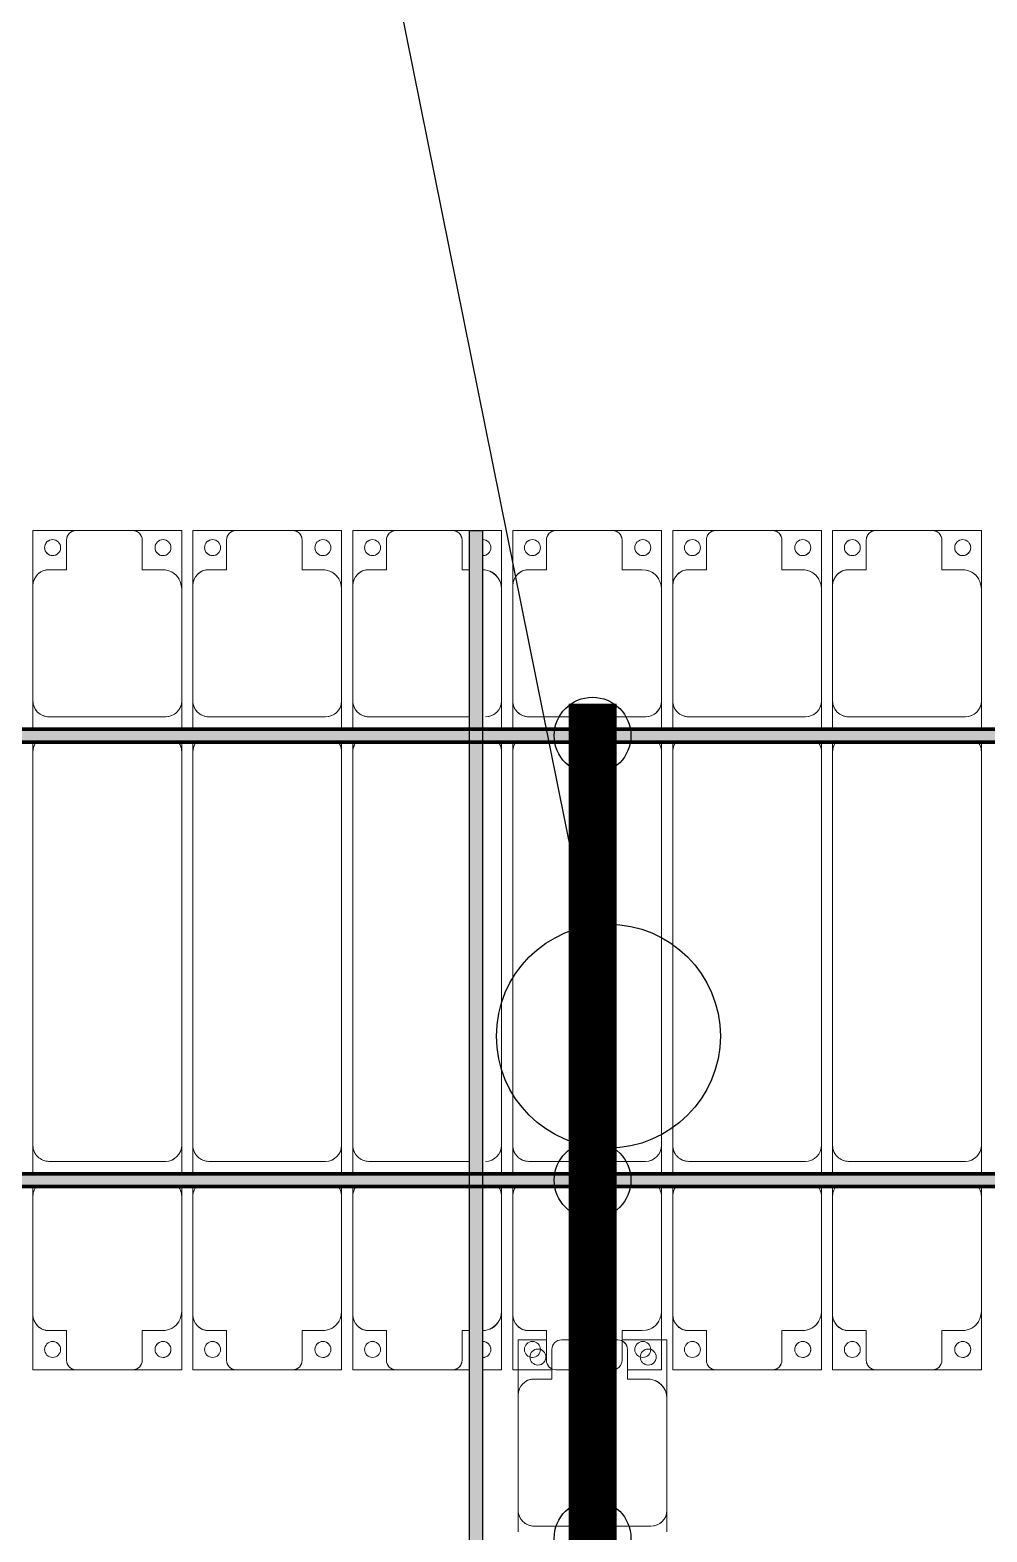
# Model space of a CAD drawing. Header units: millimetres. Extents: x -291190 to 146725, y 19759 to 185158.
# Drawn here: x -278938 to -275947, y 136010 to 140706 of the extents above; entities that cross this region are included whole.
import ezdxf

# ---------------------------------------------------------------- set-up
doc = ezdxf.new("R2010")
doc.units = ezdxf.units.MM
doc.layers.add('A-GENM', color=13, linetype='Continuous', lineweight=9)
doc.layers.add('S-BEAM', color=12, linetype='Continuous', lineweight=9)
for name, color, linetype in [('GC-BICH NEO', 6, 'Continuous'), ('GC-DAY NEO', 5, 'Continuous'), ('GC-HOP 40x60 GIA CUONG', 1, 'Continuous')]:
    doc.layers.add(name, color=color, linetype=linetype)

# ---------------------------------------------------------------- blocks, each defined once
blk = doc.blocks.new('Dầm C52 - Dầm C52-73883-KHUNG KẾT CẤU BÈ PIN 4')
at = {"layer": 'S-BEAM', "lineweight": 140}
blk.add_hatch(color=1, dxfattribs=at).paths.add_polyline_path([(-174539.9, 20), (-174539.9, -20), (174539.9, -20), (174539.9, 20), (-173700.3, 20)])
at = {"layer": 'S-BEAM', "color": 1, "lineweight": 140}
for p, q in [((-174539.9, 20), (174539.9, 20)), ((174539.9, -20), (-174539.9, -20))]:
    blk.add_line(p, q, dxfattribs=at)
blk = doc.blocks.new('Dai phao do pin - DẢI PHAO ĐỠ PIN-V53-KHUNG KẾT CẤU BÈ PIN 4')
at = {"layer": 'A-GENM', "color": 7}
for p, q in [((-1312.2, 241.6), (-1129.7, 241.6)), ((-1312.2, 101.2), (-1312.2, 241.6)), ((-1312.2, 241.6), (-1312.2, 223.4)), ((-1129.7, 241.6), (-1312.2, 241.6)), ((-779.7, 241.6), (-1129.7, 241.6)), ((-779.7, 241.6), (-711.7, 241.6)), ((-779.7, 241.6), (-711.7, 241.6)), ((-729.7, -173.4), (-729.7, 191.6)), ((-1312.2, 171.3), (-1312.2, 156.1)), ((-1312.2, 142), (-1312.2, 123.8)), ((-1189.7, 181.6), (-1189.7, 118.2)), ((-1189.7, 118.2), (-1282.2, 118.2)), ((-1312.2, 88.2), (-1312.2, -88.2)), ((-1312.2, -223.4), (-1312.2, -135.2)), ((-1282.2, -118.2), (-1189.7, -118.2)), ((-1189.7, -118.2), (-1189.7, -173.4)), ((-1312.2, -146), (-1312.2, -166.1)), ((-1312.2, -175.4), (-1312.2, -212.7)), ((-1139.7, -223.4), (-1312.2, -223.4)), ((-1248.2, -223.4), (-1229.3, -223.4)), ((-1221, -223.4), (-1139.7, -223.4)), ((-1139.7, -223.4), (-779.7, -223.4)), ((-711.7, -223.4), (-779.7, -223.4)), ((-711.7, -223.4), (-779.7, -223.4))]:
    blk.add_line(p, q, dxfattribs=at)
for centre, radius, start, end in [((-1129.7, 181.6), 60, 90, 180), ((-779.7, 191.6), 50, 360, 90), ((-779.7, 191.6), 50, 360, 75), ((-1258.6, 183.2), 25, 0, 180), ((-1258.6, 183.2), 25, 165, 180), ((-1258.6, 183.2), 25, 30, 75), ((-1129.7, 181.6), 60, 120, 180), ((-1258.6, 183.2), 25, 180, 0), ((-1258.6, 183.2), 25, 180, 270), ((-1282.2, 88.2), 30, 90, 180), ((-1282.2, 88.2), 30, 105, 150), ((-1282.2, -88.2), 30, 180, 270), ((-1258.6, -161.8), 25, 0, 180), ((-1258.6, -161.8), 25, 45, 75), ((-1258.6, -161.8), 25, 165, 180), ((-1258.6, -161.8), 25, 180, 0), ((-1258.6, -161.8), 25, 180, 270), ((-1139.7, -173.4), 50, 180, 270), ((-1139.7, -173.4), 50, 180, 255), ((-779.7, -173.4), 50, 270, 360), ((-779.7, -173.4), 50, 285, 360), ((-1139.7, -173.4), 50, 210, 225), ((-1139.7, -173.4), 50, 210, 225)]:
    blk.add_arc(centre, radius, start, end, dxfattribs=at)
blk = doc.blocks.new('Dải phao đi lại kèm đỡ invester - DẢI PHAO ĐI LẠI-71182-KHUNG KẾT CẤU BÈ PIN 4')
at = {"layer": 'A-GENM', "color": 7}
for p, q in [((34258.4, 1312.2), (34411.8, 1312.2)), ((34258.4, 1129.7), (34258.4, 1312.2)), ((34258.4, 1312.2), (34258.4, 1129.7)), ((34411.8, 1312.2), (34258.4, 1312.2)), ((34381.8, 1282.2), (34381.8, 1189.7)), ((34588.2, 1312.2), (34411.8, 1312.2)), ((34588.2, 1312.2), (34723.4, 1312.2)), ((34723.4, 1312.2), (34588.2, 1312.2)), ((34618.2, 1189.7), (34618.2, 1282.2)), ((34723.4, 1312.2), (34723.4, 1139.7)), ((34723.4, 1139.7), (34723.4, 1312.2)), ((34758.4, 1312.2), (34911.8, 1312.2)), ((34758.4, 1129.7), (34758.4, 1312.2)), ((34758.4, 1312.2), (34758.4, 1129.7)), ((34911.8, 1312.2), (34758.4, 1312.2)), ((34881.8, 1282.2), (34881.8, 1189.7)), ((35088.2, 1312.2), (34911.8, 1312.2)), ((35088.2, 1312.2), (35223.4, 1312.2)), ((35223.4, 1312.2), (35088.2, 1312.2)), ((35118.2, 1189.7), (35118.2, 1282.2)), ((35223.4, 1312.2), (35223.4, 1139.7)), ((35223.4, 1139.7), (35223.4, 1312.2)), ((35258.4, 1312.2), (35364.8, 1312.2)), ((35258.4, 1129.7), (35258.4, 1312.2)), ((35345.9, 1312.2), (35332.6, 1312.2)), ((35381.8, 1282.2), (35381.8, 1189.7)), ((35588.2, 1312.2), (35411.8, 1312.2)), ((35601.2, 1312.2), (35723.4, 1312.2)), ((35625.3, 1312.2), (35610.3, 1312.2)), ((35618.2, 1189.7), (35618.2, 1282.2)), ((35657, 1312.2), (35644.7, 1312.2)), ((35723.4, 1312.2), (35705.4, 1312.2)), ((35723.4, 1312.2), (35723.4, 1139.7)), ((35723.4, 1139.7), (35723.4, 1312.2)), ((35758.4, 1312.2), (35818.1, 1312.2)), ((35758.4, 1129.7), (35758.4, 1312.2)), ((35758.4, 1312.2), (35758.4, 1129.7)), ((35818.1, 1312.2), (35758.4, 1312.2)), ((35858.1, 1312.2), (35911.8, 1312.2)), ((35911.8, 1312.2), (35858.1, 1312.2)), ((35881.8, 1282.2), (35881.8, 1189.7)), ((36088.2, 1312.2), (35911.8, 1312.2)), ((36088.2, 1312.2), (36223.4, 1312.2)), ((36215.6, 1312.2), (36088.2, 1312.2)), ((36118.2, 1189.7), (36118.2, 1282.2)), ((36223.4, 1312.2), (36223.4, 1139.7)), ((36223.4, 1139.7), (36223.4, 1312.2)), ((36258.4, 1312.2), (36411.8, 1312.2)), ((36258.4, 1129.7), (36258.4, 1312.2)), ((36258.4, 1312.2), (36258.4, 1129.7)), ((36411.8, 1312.2), (36258.4, 1312.2)), ((36381.8, 1282.2), (36381.8, 1189.7)), ((36588.2, 1312.2), (36411.8, 1312.2)), ((36588.2, 1312.2), (36723.4, 1312.2)), ((36723.4, 1312.2), (36588.2, 1312.2)), ((36618.2, 1189.7), (36618.2, 1282.2)), ((36723.4, 1312.2), (36723.4, 1139.7)), ((36723.4, 1139.7), (36723.4, 1312.2)), ((36758.4, 1312.2), (36911.8, 1312.2)), ((36758.4, 1129.7), (36758.4, 1312.2)), ((36758.4, 1312.2), (36758.4, 1129.7)), ((36911.8, 1312.2), (36758.4, 1312.2)), ((36881.8, 1282.2), (36881.8, 1189.7)), ((37088.2, 1312.2), (36911.8, 1312.2)), ((37088.2, 1312.2), (37223.4, 1312.2)), ((37223.4, 1312.2), (37088.2, 1312.2)), ((37118.2, 1189.7), (37118.2, 1282.2)), ((37223.4, 1312.2), (37223.4, 1139.7)), ((37223.4, 1139.7), (37223.4, 1312.2)), ((35258.4, 1248.4), (35258.4, 1227)), ((34381.8, 1189.7), (34318.4, 1189.7)), ((34673.4, 1189.7), (34618.2, 1189.7)), ((34881.8, 1189.7), (34818.4, 1189.7)), ((35173.4, 1189.7), (35118.2, 1189.7)), ((35258.4, 1219.8), (35258.4, 1129.7)), ((35381.8, 1189.7), (35318.4, 1189.7)), ((35673.4, 1189.7), (35618.2, 1189.7)), ((35881.8, 1189.7), (35858.1, 1189.7)), ((36173.4, 1189.7), (36118.2, 1189.7)), ((36381.8, 1189.7), (36318.4, 1189.7)), ((36673.4, 1189.7), (36618.2, 1189.7)), ((36881.8, 1189.7), (36818.4, 1189.7)), ((37173.4, 1189.7), (37118.2, 1189.7)), ((34258.4, 1129.7), (34258.4, 769.7)), ((34723.4, 769.7), (34723.4, 1139.7)), ((34758.4, 1129.7), (34758.4, 769.7)), ((35223.4, 769.7), (35223.4, 1139.7)), ((35258.4, 1129.7), (35258.4, 769.7)), ((35723.4, 769.7), (35723.4, 1139.7)), ((35758.4, 1129.7), (35758.4, 769.7)), ((36223.4, 769.7), (36223.4, 1139.7)), ((36258.4, 1129.7), (36258.4, 769.7)), ((36723.4, 769.7), (36723.4, 1139.7)), ((36758.4, 1129.7), (36758.4, 769.7)), ((37223.4, 769.7), (37223.4, 1139.7)), ((34258.4, 739.2), (34258.4, 769.7)), ((34258.4, 739.2), (34258.4, 769.7)), ((34723.4, 769.7), (34723.4, 739.2)), ((34723.4, 769.7), (34723.4, 739.2)), ((34758.4, 739.2), (34758.4, 769.7)), ((34758.4, 739.2), (34758.4, 769.7)), ((35223.4, 769.7), (35223.4, 739.2)), ((35223.4, 769.7), (35223.4, 739.2)), ((35258.4, 739.2), (35258.4, 769.7)), ((35258.4, 739.2), (35258.4, 769.7)), ((35723.4, 769.7), (35723.4, 739.2)), ((35723.4, 769.7), (35723.4, 739.2)), ((35758.4, 739.2), (35758.4, 769.7)), ((35758.4, 739.2), (35758.4, 769.7)), ((36223.4, 769.7), (36223.4, 739.2)), ((36223.4, 769.7), (36223.4, 739.2)), ((36258.4, 739.2), (36258.4, 769.7)), ((36258.4, 739.2), (36258.4, 769.7)), ((36723.4, 769.7), (36723.4, 739.2)), ((36723.4, 769.7), (36723.4, 739.2)), ((36758.4, 739.2), (36758.4, 769.7)), ((36758.4, 739.2), (36758.4, 769.7)), ((37223.4, 769.7), (37223.4, 739.2)), ((37223.4, 769.7), (37223.4, 739.2)), ((34258.4, 610.3), (34258.4, 699.2)), ((34258.4, 610.3), (34258.4, 699.2)), ((34673.4, 660.3), (34308.4, 660.3)), ((34723.4, 699.2), (34723.4, 610.3)), ((34723.4, 699.2), (34723.4, 610.3)), ((34758.4, 610.3), (34758.4, 699.2)), ((34758.4, 610.3), (34758.4, 699.2)), ((35173.4, 660.3), (34808.4, 660.3)), ((35223.4, 699.2), (35223.4, 610.3)), ((35223.4, 699.2), (35223.4, 610.3)), ((35258.4, 610.3), (35258.4, 699.2)), ((35258.4, 610.3), (35258.4, 699.2)), ((35673.4, 660.3), (35308.4, 660.3)), ((35723.4, 699.2), (35723.4, 610.3)), ((35723.4, 699.2), (35723.4, 610.3)), ((35758.4, 610.3), (35758.4, 699.2)), ((35758.4, 610.3), (35758.4, 699.2)), ((36173.4, 660.3), (35858.1, 660.3)), ((36223.4, 699.2), (36223.4, 610.3)), ((36223.4, 699.2), (36223.4, 610.3)), ((36258.4, 610.3), (36258.4, 699.2)), ((36258.4, 610.3), (36258.4, 699.2)), ((36673.4, 660.3), (36308.4, 660.3)), ((36723.4, 699.2), (36723.4, 610.3)), ((36723.4, 699.2), (36723.4, 610.3)), ((36758.4, 610.3), (36758.4, 699.2)), ((36758.4, 610.3), (36758.4, 699.2)), ((37173.4, 660.3), (36808.4, 660.3)), ((37223.4, 699.2), (37223.4, 610.3)), ((37223.4, 699.2), (37223.4, 610.3)), ((34258.4, 610.3), (34258.4, -620.3)), ((34723.4, -620.3), (34723.4, 610.3)), ((34758.4, 610.3), (34758.4, -620.3)), ((35223.4, -620.3), (35223.4, 610.3)), ((35258.4, 610.3), (35258.4, -620.3)), ((35723.4, -620.3), (35723.4, 610.3)), ((35758.4, 610.3), (35758.4, -620.3)), ((36223.4, -620.3), (36223.4, 610.3)), ((36258.4, 610.3), (36258.4, -620.3)), ((36723.4, -620.3), (36723.4, 610.3)), ((36758.4, 610.3), (36758.4, -620.3)), ((37223.4, -620.3), (37223.4, 610.3)), ((34258.4, -650.8), (34258.4, -620.3)), ((34258.4, -650.8), (34258.4, -620.3)), ((34723.4, -620.3), (34723.4, -650.8)), ((34723.4, -620.3), (34723.4, -650.8)), ((34758.4, -650.8), (34758.4, -620.3)), ((34758.4, -650.8), (34758.4, -620.3)), ((35223.4, -620.3), (35223.4, -650.8)), ((35223.4, -620.3), (35223.4, -650.8)), ((35258.4, -650.8), (35258.4, -620.3)), ((35258.4, -650.8), (35258.4, -620.3)), ((35723.4, -620.3), (35723.4, -650.8)), ((35723.4, -620.3), (35723.4, -650.8)), ((35758.4, -650.8), (35758.4, -620.3)), ((35758.4, -650.8), (35758.4, -620.3)), ((36223.4, -620.3), (36223.4, -650.8)), ((36223.4, -620.3), (36223.4, -650.8)), ((36258.4, -650.8), (36258.4, -620.3)), ((36258.4, -650.8), (36258.4, -620.3)), ((36723.4, -620.3), (36723.4, -650.8)), ((36723.4, -620.3), (36723.4, -650.8)), ((36758.4, -650.8), (36758.4, -620.3)), ((36758.4, -650.8), (36758.4, -620.3)), ((37223.4, -620.3), (37223.4, -650.8)), ((37223.4, -620.3), (37223.4, -650.8)), ((34258.4, -779.7), (34258.4, -690.8)), ((34258.4, -779.7), (34258.4, -690.8)), ((34723.4, -690.8), (34723.4, -779.7)), ((34723.4, -690.8), (34723.4, -779.7)), ((34758.4, -779.7), (34758.4, -690.8)), ((34758.4, -779.7), (34758.4, -690.8)), ((35223.4, -690.8), (35223.4, -779.7)), ((35223.4, -690.8), (35223.4, -779.7)), ((35258.4, -779.7), (35258.4, -690.8)), ((35258.4, -779.7), (35258.4, -690.8)), ((35723.4, -690.8), (35723.4, -779.7)), ((35723.4, -690.8), (35723.4, -779.7)), ((35758.4, -779.7), (35758.4, -690.8)), ((35758.4, -779.7), (35758.4, -690.8)), ((36223.4, -690.8), (36223.4, -779.7)), ((36223.4, -690.8), (36223.4, -779.7)), ((36258.4, -779.7), (36258.4, -690.8)), ((36258.4, -779.7), (36258.4, -690.8)), ((36723.4, -690.8), (36723.4, -779.7)), ((36723.4, -690.8), (36723.4, -779.7)), ((36758.4, -779.7), (36758.4, -690.8)), ((36758.4, -779.7), (36758.4, -690.8)), ((37223.4, -690.8), (37223.4, -779.7)), ((37223.4, -690.8), (37223.4, -779.7)), ((34673.4, -729.7), (34308.4, -729.7)), ((35173.4, -729.7), (34808.4, -729.7)), ((35673.4, -729.7), (35308.4, -729.7)), ((36173.4, -729.7), (35858.1, -729.7)), ((36673.4, -729.7), (36308.4, -729.7)), ((37173.4, -729.7), (36808.4, -729.7)), ((34258.4, -779.7), (34258.4, -1129.7)), ((34723.4, -1139.7), (34723.4, -779.7)), ((34758.4, -779.7), (34758.4, -1129.7)), ((35223.4, -1139.7), (35223.4, -779.7)), ((35258.4, -779.7), (35258.4, -1129.7)), ((35723.4, -1139.7), (35723.4, -779.7)), ((35758.4, -779.7), (35758.4, -1129.7)), ((36223.4, -1139.7), (36223.4, -779.7)), ((36258.4, -779.7), (36258.4, -1129.7)), ((36723.4, -1139.7), (36723.4, -779.7)), ((36758.4, -779.7), (36758.4, -1129.7)), ((37223.4, -1139.7), (37223.4, -779.7)), ((34258.4, -1312.2), (34258.4, -1129.7)), ((34258.4, -1129.7), (34258.4, -1312.2)), ((34723.4, -1139.7), (34723.4, -1312.2)), ((34723.4, -1312.2), (34723.4, -1139.7)), ((34758.4, -1312.2), (34758.4, -1129.7)), ((34758.4, -1129.7), (34758.4, -1312.2)), ((35223.4, -1139.7), (35223.4, -1312.2)), ((35223.4, -1312.2), (35223.4, -1139.7)), ((35258.4, -1312.2), (35258.4, -1129.7)), ((35258.4, -1129.7), (35258.4, -1312.2)), ((35723.4, -1139.7), (35723.4, -1312.2)), ((35723.4, -1312.2), (35723.4, -1139.7)), ((35758.4, -1312.2), (35758.4, -1129.7)), ((35758.4, -1129.7), (35758.4, -1312.2)), ((36223.4, -1139.7), (36223.4, -1312.2)), ((36223.4, -1312.2), (36223.4, -1139.7)), ((36258.4, -1312.2), (36258.4, -1129.7)), ((36258.4, -1129.7), (36258.4, -1312.2)), ((36723.4, -1139.7), (36723.4, -1312.2)), ((36723.4, -1312.2), (36723.4, -1139.7)), ((36758.4, -1312.2), (36758.4, -1129.7)), ((36758.4, -1129.7), (36758.4, -1312.2)), ((37223.4, -1139.7), (37223.4, -1312.2)), ((37223.4, -1312.2), (37223.4, -1139.7)), ((34318.4, -1189.7), (34381.8, -1189.7)), ((34381.8, -1189.7), (34381.8, -1282.2)), ((34618.2, -1282.2), (34618.2, -1189.7)), ((34618.2, -1189.7), (34673.4, -1189.7)), ((34818.4, -1189.7), (34881.8, -1189.7)), ((34881.8, -1189.7), (34881.8, -1282.2)), ((35118.2, -1282.2), (35118.2, -1189.7)), ((35118.2, -1189.7), (35173.4, -1189.7)), ((35318.4, -1189.7), (35381.8, -1189.7)), ((35381.8, -1189.7), (35381.8, -1282.2)), ((35618.2, -1282.2), (35618.2, -1189.7)), ((35618.2, -1189.7), (35673.4, -1189.7)), ((35858.1, -1189.7), (35881.8, -1189.7)), ((35881.8, -1189.7), (35881.8, -1282.2)), ((36118.2, -1282.2), (36118.2, -1189.7)), ((36118.2, -1189.7), (36173.4, -1189.7)), ((36318.4, -1189.7), (36381.8, -1189.7)), ((36381.8, -1189.7), (36381.8, -1282.2)), ((36618.2, -1282.2), (36618.2, -1189.7)), ((36618.2, -1189.7), (36673.4, -1189.7)), ((36818.4, -1189.7), (36881.8, -1189.7)), ((36881.8, -1189.7), (36881.8, -1282.2)), ((37118.2, -1282.2), (37118.2, -1189.7)), ((37118.2, -1189.7), (37173.4, -1189.7)), ((34411.8, -1312.2), (34258.4, -1312.2)), ((34258.4, -1312.2), (34411.8, -1312.2)), ((34411.8, -1312.2), (34588.2, -1312.2)), ((34723.4, -1312.2), (34588.2, -1312.2)), ((34588.2, -1312.2), (34723.4, -1312.2)), ((34911.8, -1312.2), (34758.4, -1312.2)), ((34758.4, -1312.2), (34911.8, -1312.2)), ((34911.8, -1312.2), (35088.2, -1312.2)), ((35223.4, -1312.2), (35088.2, -1312.2)), ((35088.2, -1312.2), (35223.4, -1312.2)), ((35411.8, -1312.2), (35258.4, -1312.2)), ((35258.4, -1312.2), (35411.8, -1312.2)), ((35411.8, -1312.2), (35588.2, -1312.2)), ((35723.4, -1312.2), (35588.2, -1312.2)), ((35588.2, -1312.2), (35723.4, -1312.2)), ((35818.1, -1312.2), (35758.4, -1312.2)), ((35758.4, -1312.2), (35818.1, -1312.2)), ((35911.8, -1312.2), (35858.1, -1312.2)), ((35858.1, -1312.2), (35911.8, -1312.2)), ((35911.8, -1312.2), (36088.2, -1312.2)), ((36223.4, -1312.2), (36088.2, -1312.2)), ((36088.2, -1312.2), (36215.6, -1312.2)), ((36411.8, -1312.2), (36258.4, -1312.2)), ((36258.4, -1312.2), (36411.8, -1312.2)), ((36411.8, -1312.2), (36588.2, -1312.2)), ((36723.4, -1312.2), (36588.2, -1312.2)), ((36588.2, -1312.2), (36723.4, -1312.2)), ((36911.8, -1312.2), (36758.4, -1312.2)), ((36758.4, -1312.2), (36911.8, -1312.2)), ((36911.8, -1312.2), (37088.2, -1312.2)), ((37223.4, -1312.2), (37088.2, -1312.2)), ((37088.2, -1312.2), (37223.4, -1312.2))]:
    blk.add_line(p, q, dxfattribs=at)
for centre, radius, start, end in [((34316.8, 1248.6), 25, 90, 270), ((34316.8, 1248.6), 25, 90, 255), ((34316.8, 1248.6), 25, 270, 90), ((34316.8, 1248.6), 25, 0, 90), ((34411.8, 1282.2), 30, 90, 180), ((34411.8, 1282.2), 30, 105, 165), ((34411.8, 1282.2), 30, 135, 165), ((34411.8, 1282.2), 30, 135, 165), ((34411.8, 1282.2), 30, 105, 120), ((34411.8, 1282.2), 30, 105, 120), ((34588.2, 1282.2), 30, 360, 90), ((34588.2, 1282.2), 30, 60, 75), ((34588.2, 1282.2), 30, 15, 75), ((34588.2, 1282.2), 30, 60, 75), ((34588.2, 1282.2), 30, 15, 30), ((34588.2, 1282.2), 30, 15, 30), ((34661.8, 1248.6), 25, 90, 270), ((34661.8, 1248.6), 25, 90, 180), ((34661.8, 1248.6), 25, 270, 90), ((34661.8, 1248.6), 25, 270, 90), ((34816.8, 1248.6), 25, 90, 270), ((34816.8, 1248.6), 25, 90, 255), ((34816.8, 1248.6), 25, 270, 90), ((34816.8, 1248.6), 25, 0, 90), ((34911.8, 1282.2), 30, 90, 180), ((34911.8, 1282.2), 30, 105, 165), ((34911.8, 1282.2), 30, 135, 165), ((34911.8, 1282.2), 30, 135, 165), ((34911.8, 1282.2), 30, 105, 120), ((34911.8, 1282.2), 30, 105, 120), ((35088.2, 1282.2), 30, 360, 90), ((35088.2, 1282.2), 30, 60, 75), ((35088.2, 1282.2), 30, 15, 75), ((35088.2, 1282.2), 30, 60, 75), ((35088.2, 1282.2), 30, 15, 30), ((35088.2, 1282.2), 30, 15, 30), ((35161.8, 1248.6), 25, 90, 270), ((35161.8, 1248.6), 25, 90, 180), ((35161.8, 1248.6), 25, 270, 90), ((35161.8, 1248.6), 25, 270, 90), ((35316.8, 1248.6), 25, 90, 270), ((35316.8, 1248.6), 25, 90, 180), ((35316.8, 1248.6), 25, 270, 90), ((35316.8, 1248.6), 25, 0, 90), ((35411.8, 1282.2), 30, 90, 180), ((35588.2, 1282.2), 30, 360, 90), ((35588.2, 1282.2), 30, 15, 60), ((35661.8, 1248.6), 25, 90, 270), ((35661.8, 1248.6), 25, 90, 180), ((35661.8, 1248.6), 25, 270, 90), ((35661.8, 1248.6), 25, 75, 90), ((35816.8, 1248.6), 25, 90, 270), ((35816.8, 1248.6), 25, 90, 255), ((35911.8, 1282.2), 30, 90, 180), ((35911.8, 1282.2), 30, 105, 165), ((35911.8, 1282.2), 30, 135, 165), ((35911.8, 1282.2), 30, 135, 165), ((35911.8, 1282.2), 30, 105, 120), ((35911.8, 1282.2), 30, 105, 120), ((36088.2, 1282.2), 30, 360, 90), ((36088.2, 1282.2), 30, 60, 75), ((36088.2, 1282.2), 30, 15, 75), ((36088.2, 1282.2), 30, 60, 75), ((36088.2, 1282.2), 30, 15, 30), ((36088.2, 1282.2), 30, 15, 30), ((36161.8, 1248.6), 25, 90, 270), ((36161.8, 1248.6), 25, 90, 180), ((36161.8, 1248.6), 25, 270, 90), ((36161.8, 1248.6), 25, 270, 90), ((36316.8, 1248.6), 25, 90, 270), ((36316.8, 1248.6), 25, 90, 255), ((36316.8, 1248.6), 25, 270, 90), ((36316.8, 1248.6), 25, 0, 90), ((36411.8, 1282.2), 30, 90, 180), ((36411.8, 1282.2), 30, 105, 165), ((36411.8, 1282.2), 30, 135, 165), ((36411.8, 1282.2), 30, 135, 165), ((36411.8, 1282.2), 30, 105, 120), ((36411.8, 1282.2), 30, 105, 120), ((36588.2, 1282.2), 30, 360, 90), ((36588.2, 1282.2), 30, 60, 75), ((36588.2, 1282.2), 30, 15, 75), ((36588.2, 1282.2), 30, 60, 75), ((36588.2, 1282.2), 30, 15, 30), ((36588.2, 1282.2), 30, 15, 30), ((36661.8, 1248.6), 25, 90, 270), ((36661.8, 1248.6), 25, 90, 180), ((36661.8, 1248.6), 25, 270, 90), ((36661.8, 1248.6), 25, 270, 90), ((36816.8, 1248.6), 25, 90, 270), ((36816.8, 1248.6), 25, 90, 255), ((36816.8, 1248.6), 25, 270, 90), ((36816.8, 1248.6), 25, 0, 90), ((36911.8, 1282.2), 30, 90, 180), ((36911.8, 1282.2), 30, 105, 165), ((36911.8, 1282.2), 30, 135, 165), ((36911.8, 1282.2), 30, 135, 165), ((36911.8, 1282.2), 30, 105, 120), ((36911.8, 1282.2), 30, 105, 120), ((37088.2, 1282.2), 30, 360, 90), ((37088.2, 1282.2), 30, 60, 75), ((37088.2, 1282.2), 30, 15, 75), ((37088.2, 1282.2), 30, 60, 75), ((37088.2, 1282.2), 30, 15, 30), ((37088.2, 1282.2), 30, 15, 30), ((37161.8, 1248.6), 25, 90, 270), ((37161.8, 1248.6), 25, 90, 180), ((37161.8, 1248.6), 25, 270, 90), ((37161.8, 1248.6), 25, 270, 90), ((34316.8, 1248.6), 25, 270, 285), ((34316.8, 1248.6), 25, 300, 345), ((34661.8, 1248.6), 25, 195, 255), ((34816.8, 1248.6), 25, 270, 285), ((34816.8, 1248.6), 25, 300, 345), ((35161.8, 1248.6), 25, 195, 255), ((35316.8, 1248.6), 25, 330, 345), ((35661.8, 1248.6), 25, 315, 0), ((36161.8, 1248.6), 25, 195, 255), ((36316.8, 1248.6), 25, 270, 285), ((36316.8, 1248.6), 25, 300, 345), ((36661.8, 1248.6), 25, 195, 255), ((36816.8, 1248.6), 25, 270, 285), ((36816.8, 1248.6), 25, 300, 345), ((37161.8, 1248.6), 25, 195, 255), ((34318.4, 1129.7), 60, 90, 180), ((34318.4, 1129.7), 60, 90, 150), ((34673.4, 1139.7), 50, 0, 90), ((34673.4, 1139.7), 50, 45, 90), ((34673.4, 1139.7), 50, 15, 90), ((34673.4, 1139.7), 50, 45, 90), ((34818.4, 1129.7), 60, 90, 180), ((34818.4, 1129.7), 60, 90, 150), ((35173.4, 1139.7), 50, 0, 90), ((35173.4, 1139.7), 50, 45, 90), ((35173.4, 1139.7), 50, 15, 90), ((35173.4, 1139.7), 50, 45, 90), ((35318.4, 1129.7), 60, 90, 180), ((35318.4, 1129.7), 60, 100.9202, 150), ((35673.4, 1139.7), 50, 0, 90), ((35673.4, 1139.7), 50, 45, 90), ((35673.4, 1139.7), 50, 15, 90), ((35673.4, 1139.7), 50, 45, 90), ((35818.4, 1129.7), 60, 90.3532, 180), ((35818.4, 1129.7), 60, 90.3532, 150), ((36173.4, 1139.7), 50, 0, 90), ((36173.4, 1139.7), 50, 45, 90), ((36173.4, 1139.7), 50, 15, 90), ((36173.4, 1139.7), 50, 45, 90), ((36318.4, 1129.7), 60, 90, 180), ((36318.4, 1129.7), 60, 90, 150), ((36673.4, 1139.7), 50, 0, 90), ((36673.4, 1139.7), 50, 45, 90), ((36673.4, 1139.7), 50, 15, 90), ((36673.4, 1139.7), 50, 45, 90), ((36818.4, 1129.7), 60, 90, 180), ((36818.4, 1129.7), 60, 90, 150), ((37173.4, 1139.7), 50, 0, 90), ((37173.4, 1139.7), 50, 45, 90), ((37173.4, 1139.7), 50, 15, 90), ((37173.4, 1139.7), 50, 45, 90), ((34318.4, 1129.7), 60, 135, 150), ((34318.4, 1129.7), 60, 135, 150), ((34818.4, 1129.7), 60, 135, 150), ((34818.4, 1129.7), 60, 135, 150), ((35318.4, 1129.7), 60, 135, 150), ((35318.4, 1129.7), 60, 135, 150), ((35818.4, 1129.7), 60, 135, 150), ((35818.4, 1129.7), 60, 135, 150), ((36318.4, 1129.7), 60, 135, 150), ((36318.4, 1129.7), 60, 135, 150), ((36818.4, 1129.7), 60, 135, 150), ((36818.4, 1129.7), 60, 135, 150), ((34308.4, 769.7), 50, 180, 225), ((34308.4, 769.7), 50, 195, 225), ((34673.4, 769.7), 50, 315, 0), ((34673.4, 769.7), 50, 315, 345), ((34808.4, 769.7), 50, 180, 225), ((34808.4, 769.7), 50, 195, 225), ((35173.4, 769.7), 50, 315, 0), ((35173.4, 769.7), 50, 315, 345), ((35308.4, 769.7), 50, 180, 225), ((35308.4, 769.7), 50, 195, 225), ((35673.4, 769.7), 50, 315, 0), ((35673.4, 769.7), 50, 315, 345), ((35808.4, 769.7), 50, 180, 225), ((35808.4, 769.7), 50, 195, 225), ((36173.4, 769.7), 50, 327.8775, 0), ((36173.4, 769.7), 50, 327.8775, 345), ((36308.4, 769.7), 50, 180, 225), ((36308.4, 769.7), 50, 195, 225), ((36673.4, 769.7), 50, 315, 0), ((36673.4, 769.7), 50, 315, 345), ((36808.4, 769.7), 50, 180, 225), ((36808.4, 769.7), 50, 195, 225), ((37173.4, 769.7), 50, 315, 0), ((37173.4, 769.7), 50, 315, 345), ((34308.4, 610.3), 50, 90, 180), ((34308.4, 610.3), 50, 105, 120), ((34673.4, 610.3), 50, 360, 90), ((34673.4, 610.3), 50, 60, 90), ((34808.4, 610.3), 50, 90, 180), ((34808.4, 610.3), 50, 105, 120), ((35173.4, 610.3), 50, 360, 90), ((35173.4, 610.3), 50, 60, 90), ((35308.4, 610.3), 50, 90, 180), ((35308.4, 610.3), 50, 105, 120), ((35673.4, 610.3), 50, 360, 90), ((35673.4, 610.3), 50, 60, 90), ((35808.4, 610.3), 50, 90, 180), ((35808.4, 610.3), 50, 105, 120), ((36173.4, 610.3), 50, 360, 90), ((36173.4, 610.3), 50, 60, 90), ((36308.4, 610.3), 50, 90, 180), ((36308.4, 610.3), 50, 105, 120), ((36673.4, 610.3), 50, 360, 90), ((36673.4, 610.3), 50, 60, 90), ((36808.4, 610.3), 50, 90, 180), ((36808.4, 610.3), 50, 105, 120), ((37173.4, 610.3), 50, 360, 90), ((37173.4, 610.3), 50, 60, 90), ((34308.4, 610.3), 50, 150, 180), ((34673.4, 610.3), 50, 15, 30), ((34808.4, 610.3), 50, 150, 180), ((35173.4, 610.3), 50, 15, 30), ((35308.4, 610.3), 50, 150, 180), ((35673.4, 610.3), 50, 15, 30), ((35808.4, 610.3), 50, 150, 180), ((36173.4, 610.3), 50, 15, 30), ((36308.4, 610.3), 50, 150, 180), ((36673.4, 610.3), 50, 15, 30), ((36808.4, 610.3), 50, 150, 180), ((37173.4, 610.3), 50, 15, 30), ((34308.4, -620.3), 50, 180, 225), ((34308.4, -620.3), 50, 195, 210), ((34673.4, -620.3), 50, 315, 0), ((34673.4, -620.3), 50, 330, 0), ((34808.4, -620.3), 50, 180, 225), ((34808.4, -620.3), 50, 195, 210), ((35173.4, -620.3), 50, 315, 0), ((35173.4, -620.3), 50, 330, 0), ((35308.4, -620.3), 50, 180, 225), ((35308.4, -620.3), 50, 195, 210), ((35673.4, -620.3), 50, 315, 0), ((35673.4, -620.3), 50, 330, 0), ((35808.4, -620.3), 50, 180, 225), ((35808.4, -620.3), 50, 195, 210), ((36173.4, -620.3), 50, 327.8775, 0), ((36173.4, -620.3), 50, 330, 0), ((36308.4, -620.3), 50, 180, 225), ((36308.4, -620.3), 50, 195, 210), ((36673.4, -620.3), 50, 315, 0), ((36673.4, -620.3), 50, 330, 0), ((36808.4, -620.3), 50, 180, 225), ((36808.4, -620.3), 50, 195, 210), ((37173.4, -620.3), 50, 315, 0), ((37173.4, -620.3), 50, 330, 0), ((34308.4, -779.7), 50, 90, 180), ((34308.4, -779.7), 50, 90, 165), ((34673.4, -779.7), 50, 360, 90), ((34673.4, -779.7), 50, 15, 90), ((34808.4, -779.7), 50, 90, 180), ((34808.4, -779.7), 50, 90, 165), ((35173.4, -779.7), 50, 360, 90), ((35173.4, -779.7), 50, 15, 90), ((35308.4, -779.7), 50, 90, 180), ((35308.4, -779.7), 50, 91.5131, 165), ((35673.4, -779.7), 50, 360, 90), ((35673.4, -779.7), 50, 15, 90), ((35808.4, -779.7), 50, 90, 180), ((35808.4, -779.7), 50, 90, 165), ((36173.4, -779.7), 50, 360, 90), ((36173.4, -779.7), 50, 15, 90), ((36308.4, -779.7), 50, 90, 180), ((36308.4, -779.7), 50, 90, 165), ((36673.4, -779.7), 50, 360, 90), ((36673.4, -779.7), 50, 15, 90), ((36808.4, -779.7), 50, 90, 180), ((36808.4, -779.7), 50, 90, 165), ((37173.4, -779.7), 50, 360, 90), ((37173.4, -779.7), 50, 15, 90), ((34318.4, -1129.7), 60, 180, 270), ((34318.4, -1129.7), 60, 210, 270), ((34673.4, -1139.7), 50, 270, 360), ((34673.4, -1139.7), 50, 270, 345), ((34818.4, -1129.7), 60, 180, 270), ((34818.4, -1129.7), 60, 210, 270), ((35173.4, -1139.7), 50, 270, 360), ((35173.4, -1139.7), 50, 270, 345), ((35318.4, -1129.7), 60, 180, 270), ((35318.4, -1129.7), 60, 210, 259.0798), ((35673.4, -1139.7), 50, 270, 360), ((35673.4, -1139.7), 50, 270, 345), ((35818.4, -1129.7), 60, 180, 269.6468), ((35818.4, -1129.7), 60, 210, 269.6468), ((36173.4, -1139.7), 50, 270, 360), ((36173.4, -1139.7), 50, 270, 345), ((36318.4, -1129.7), 60, 180, 270), ((36318.4, -1129.7), 60, 210, 270), ((36673.4, -1139.7), 50, 270, 360), ((36673.4, -1139.7), 50, 270, 345), ((36818.4, -1129.7), 60, 180, 270), ((36818.4, -1129.7), 60, 210, 270), ((37173.4, -1139.7), 50, 270, 360), ((37173.4, -1139.7), 50, 270, 345), ((34673.4, -1139.7), 50, 300, 315), ((34673.4, -1139.7), 50, 300, 315), ((35173.4, -1139.7), 50, 300, 315), ((35173.4, -1139.7), 50, 300, 315), ((35673.4, -1139.7), 50, 300, 315), ((35673.4, -1139.7), 50, 300, 315), ((36173.4, -1139.7), 50, 300, 315), ((36173.4, -1139.7), 50, 300, 315), ((36673.4, -1139.7), 50, 300, 315), ((36673.4, -1139.7), 50, 300, 315), ((37173.4, -1139.7), 50, 300, 315), ((37173.4, -1139.7), 50, 300, 315), ((34316.8, -1258.6), 25, 90, 270), ((34316.8, -1258.6), 25, 180, 270), ((34316.8, -1258.6), 25, 90, 165), ((34316.8, -1258.6), 25, 270, 90), ((34316.8, -1258.6), 25, 75, 90), ((34316.8, -1258.6), 25, 270, 360), ((34316.8, -1258.6), 25, 15, 60), ((34661.8, -1258.6), 25, 90, 270), ((34661.8, -1258.6), 25, 180, 270), ((34661.8, -1258.6), 25, 90, 165), ((34661.8, -1258.6), 25, 270, 90), ((34661.8, -1258.6), 25, 15, 90), ((34661.8, -1258.6), 25, 270, 0), ((34816.8, -1258.6), 25, 90, 270), ((34816.8, -1258.6), 25, 180, 270), ((34816.8, -1258.6), 25, 90, 165), ((34816.8, -1258.6), 25, 270, 90), ((34816.8, -1258.6), 25, 75, 90), ((34816.8, -1258.6), 25, 270, 360), ((34816.8, -1258.6), 25, 15, 60), ((35161.8, -1258.6), 25, 90, 270), ((35161.8, -1258.6), 25, 180, 270), ((35161.8, -1258.6), 25, 90, 165), ((35161.8, -1258.6), 25, 270, 90), ((35161.8, -1258.6), 25, 15, 90), ((35161.8, -1258.6), 25, 270, 0), ((35316.8, -1258.6), 25, 90, 270), ((35316.8, -1258.6), 25, 180, 270), ((35316.8, -1258.6), 25, 90, 165), ((35316.8, -1258.6), 25, 270, 90), ((35316.8, -1258.6), 25, 75, 90), ((35316.8, -1258.6), 25, 270, 360), ((35316.8, -1258.6), 25, 15, 60), ((35661.8, -1258.6), 25, 90, 270), ((35661.8, -1258.6), 25, 180, 270), ((35661.8, -1258.6), 25, 90, 165), ((35661.8, -1258.6), 25, 270, 90), ((35661.8, -1258.6), 25, 15, 90), ((35661.8, -1258.6), 25, 270, 0), ((35816.8, -1258.6), 25, 90, 270), ((35816.8, -1258.6), 25, 180, 270), ((35816.8, -1258.6), 25, 90, 165), ((36161.8, -1258.6), 25, 90, 270), ((36161.8, -1258.6), 25, 180, 270), ((36161.8, -1258.6), 25, 90, 165), ((36161.8, -1258.6), 25, 270, 90), ((36161.8, -1258.6), 25, 15, 90), ((36161.8, -1258.6), 25, 270, 0), ((36316.8, -1258.6), 25, 90, 270), ((36316.8, -1258.6), 25, 180, 270), ((36316.8, -1258.6), 25, 90, 165), ((36316.8, -1258.6), 25, 270, 90), ((36316.8, -1258.6), 25, 75, 90), ((36316.8, -1258.6), 25, 270, 360), ((36316.8, -1258.6), 25, 15, 60), ((36661.8, -1258.6), 25, 90, 270), ((36661.8, -1258.6), 25, 180, 270), ((36661.8, -1258.6), 25, 90, 165), ((36661.8, -1258.6), 25, 270, 90), ((36661.8, -1258.6), 25, 15, 90), ((36661.8, -1258.6), 25, 270, 0), ((36816.8, -1258.6), 25, 90, 270), ((36816.8, -1258.6), 25, 180, 270), ((36816.8, -1258.6), 25, 90, 165), ((36816.8, -1258.6), 25, 270, 90), ((36816.8, -1258.6), 25, 75, 90), ((36816.8, -1258.6), 25, 270, 360), ((36816.8, -1258.6), 25, 15, 60), ((37161.8, -1258.6), 25, 90, 270), ((37161.8, -1258.6), 25, 180, 270), ((37161.8, -1258.6), 25, 90, 165), ((37161.8, -1258.6), 25, 270, 90), ((37161.8, -1258.6), 25, 15, 90), ((37161.8, -1258.6), 25, 270, 0), ((34411.8, -1282.2), 30, 180, 270), ((34411.8, -1282.2), 30, 195, 225), ((34411.8, -1282.2), 30, 195, 255), ((34411.8, -1282.2), 30, 195, 225), ((34411.8, -1282.2), 30, 240, 255), ((34411.8, -1282.2), 30, 240, 255), ((34588.2, -1282.2), 30, 270, 0), ((34588.2, -1282.2), 30, 285, 345), ((34588.2, -1282.2), 30, 285, 300), ((34588.2, -1282.2), 30, 285, 300), ((34588.2, -1282.2), 30, 330, 345), ((34588.2, -1282.2), 30, 330, 345), ((34911.8, -1282.2), 30, 180, 270), ((34911.8, -1282.2), 30, 195, 225), ((34911.8, -1282.2), 30, 195, 255), ((34911.8, -1282.2), 30, 195, 225), ((34911.8, -1282.2), 30, 240, 255), ((34911.8, -1282.2), 30, 240, 255), ((35088.2, -1282.2), 30, 270, 0), ((35088.2, -1282.2), 30, 285, 345), ((35088.2, -1282.2), 30, 285, 300), ((35088.2, -1282.2), 30, 285, 300), ((35088.2, -1282.2), 30, 330, 345), ((35088.2, -1282.2), 30, 330, 345), ((35411.8, -1282.2), 30, 180, 270), ((35411.8, -1282.2), 30, 195, 225), ((35411.8, -1282.2), 30, 195, 255), ((35411.8, -1282.2), 30, 195, 225), ((35411.8, -1282.2), 30, 240, 255), ((35411.8, -1282.2), 30, 240, 255), ((35588.2, -1282.2), 30, 270, 0), ((35588.2, -1282.2), 30, 285, 345), ((35588.2, -1282.2), 30, 285, 300), ((35588.2, -1282.2), 30, 285, 300), ((35588.2, -1282.2), 30, 330, 345), ((35588.2, -1282.2), 30, 330, 345), ((35911.8, -1282.2), 30, 180, 270), ((35911.8, -1282.2), 30, 195, 225), ((35911.8, -1282.2), 30, 195, 255), ((35911.8, -1282.2), 30, 195, 225), ((35911.8, -1282.2), 30, 240, 255), ((35911.8, -1282.2), 30, 240, 255), ((36088.2, -1282.2), 30, 270, 0), ((36088.2, -1282.2), 30, 285, 345), ((36088.2, -1282.2), 30, 285, 300), ((36088.2, -1282.2), 30, 285, 300), ((36088.2, -1282.2), 30, 330, 345), ((36088.2, -1282.2), 30, 330, 345), ((36411.8, -1282.2), 30, 180, 270), ((36411.8, -1282.2), 30, 195, 225), ((36411.8, -1282.2), 30, 195, 255), ((36411.8, -1282.2), 30, 195, 225), ((36411.8, -1282.2), 30, 240, 255), ((36411.8, -1282.2), 30, 240, 255), ((36588.2, -1282.2), 30, 270, 0), ((36588.2, -1282.2), 30, 285, 345), ((36588.2, -1282.2), 30, 285, 300), ((36588.2, -1282.2), 30, 285, 300), ((36588.2, -1282.2), 30, 330, 345), ((36588.2, -1282.2), 30, 330, 345), ((36911.8, -1282.2), 30, 180, 270), ((36911.8, -1282.2), 30, 195, 225), ((36911.8, -1282.2), 30, 195, 255), ((36911.8, -1282.2), 30, 195, 225), ((36911.8, -1282.2), 30, 240, 255), ((36911.8, -1282.2), 30, 240, 255), ((37088.2, -1282.2), 30, 270, 0), ((37088.2, -1282.2), 30, 285, 345), ((37088.2, -1282.2), 30, 285, 300), ((37088.2, -1282.2), 30, 285, 300), ((37088.2, -1282.2), 30, 330, 345), ((37088.2, -1282.2), 30, 330, 345)]:
    blk.add_arc(centre, radius, start, end, dxfattribs=at)
blk = doc.blocks.new('Dầm C52 - Hộp 40x60-74703-KHUNG KẾT CẤU BÈ PIN 4')
at = {"layer": 'S-BEAM', "lineweight": 25}
blk.add_hatch(color=4, dxfattribs=at).paths.add_polyline_path([(-37152.5, -20), (37152.5, -20), (37152.5, 20), (-37152.5, 20)])
at = {"layer": 'S-BEAM', "color": 4, "lineweight": 25}
for p, q in [((-37152.5, 20), (37152.5, 20)), ((37152.5, 20), (37152.5, -20)), ((37152.5, -20), (-37152.5, -20))]:
    blk.add_line(p, q, dxfattribs=at)

msp = doc.modelspace()

# ---------------------------------------------------------------- linework, layer by layer
at = {"layer": 'GC-BICH NEO'}
msp.add_circle((-277130.1, 137560.2), 350, dxfattribs=at)
at = {"layer": 'GC-DAY NEO'}
msp.add_line((-277130.1, 137560.2), (-278711.6, 145402.3), dxfattribs=at)
at = {"layer": 'GC-HOP 40x60 GIA CUONG', "const_width": 150}
msp.add_lwpolyline([(-277179.7, 123599.8), (-277179.7, 138599.8)], dxfattribs=at)
at = {"layer": 'GC-HOP 40x60 GIA CUONG'}
for centre in [(-277179.7, 138499.8), (-277179.7, 137109.8), (-277179.7, 135989.8)]:
    msp.add_circle(centre, 120, dxfattribs=at)

# ---------------------------------------------------------------- block references
at = {"layer": 'A-GENM', "color": 7}
for name, p, rotation in [('Dải phao đi lại kèm đỡ invester - DẢI PHAO ĐI LẠI-71182-KHUNG KẾT CẤU BÈ PIN 4', (-241705.7, 137829), 180), ('Dai phao do pin - DẢI PHAO ĐỠ PIN-V53-KHUNG KẾT CẤU BÈ PIN 4', (-277188.7, 135298.2), 269.9999999999996)]:
    msp.add_blockref(name, p, dxfattribs=dict(at, rotation=rotation))
at = {"layer": 'S-BEAM', "color": 4, "lineweight": 25, "rotation": 89.99999999999977}
msp.add_blockref('Dầm C52 - Hộp 40x60-74703-KHUNG KẾT CẤU BÈ PIN 4', (-277543.8, 101988.7), dxfattribs=at)
at = {"layer": 'S-BEAM', "color": 1, "lineweight": 140, "rotation": 180}
for p in [(-109123.8, 138499.8), (-109123.8, 137109.8)]:
    msp.add_blockref('Dầm C52 - Dầm C52-73883-KHUNG KẾT CẤU BÈ PIN 4', p, dxfattribs=at)

doc.saveas('drawing.dxf')
